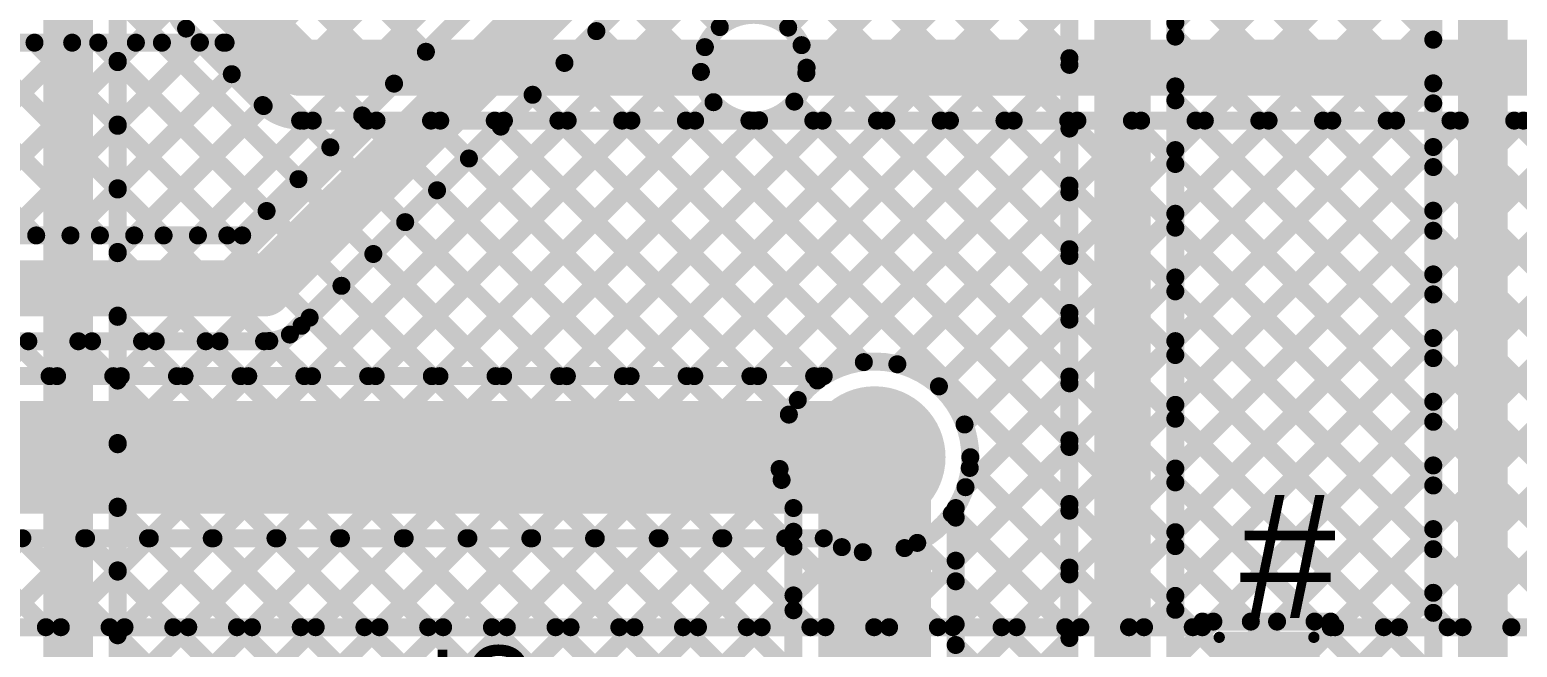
# Model space of a CAD drawing. Header units: millimetres. Extents: x 0 to 214, y 0 to 214.
# Drawn here: x 4.93 to 5.59, y 1.524 to 1.798 of the extents above; entities that cross this region are included whole.
import ezdxf

# ---------------------------------------------------------------- set-up
doc = ezdxf.new("R2010")
doc.units = ezdxf.units.MM
doc.header["$MEASUREMENT"] = 0
for name, color, linetype in [('BottomLayer', 5, 'Continuous'), ('BottomSolder', 6, 'Continuous'), ('TopLayer', 1, 'Continuous'), ('TopOverlay', 2, 'Continuous'), ('TopPaste', 8, 'Continuous'), ('TopSolder', 216, 'Continuous'), ('ViaHoleLayer', 16, 'Continuous')]:
    doc.layers.add(name, color=color, linetype=linetype)
doc.styles.add('Arial', font='', dxfattribs={"height": 0.2})
doc.styles.get('Arial').set_extended_font_data('Arial')

# ---------------------------------------------------------------- blocks, each defined once
blk = doc.blocks.new('RES_0603_207')
at = {"layer": 'TopLayer'}
for points in [[(-0.015, 0.0175), (-0.015, -0.0175), (-0.045, -0.0175), (-0.045, 0.0175)], [(0.045, 0.0175), (0.045, -0.0175), (0.015, -0.0175), (0.015, 0.0175)]]:
    blk.add_hatch(color=1, dxfattribs=at).paths.add_polyline_path(points)
at = {"layer": 'TopPaste'}
for points in [[(-0.015, 0.0175), (-0.015, -0.0175), (-0.045, -0.0175), (-0.045, 0.0175)], [(0.045, 0.0175), (0.045, -0.0175), (0.015, -0.0175), (0.015, 0.0175)]]:
    blk.add_hatch(color=8, dxfattribs=at).paths.add_polyline_path(points)
at = {"layer": 'TopSolder'}
for points in [[(-0.011, 0.0215), (-0.011, -0.0215), (-0.049, -0.0215), (-0.049, 0.0215)], [(0.049, 0.0215), (0.049, -0.0215), (0.011, -0.0215), (0.011, 0.0215)]]:
    blk.add_hatch(color=216, dxfattribs=at).paths.add_polyline_path(points)
at = {"layer": 'TopOverlay', "const_width": 0.005}
for points in [[(-0.049, 0.021), (-0.049, -0.021)], [(-0.049, 0.021), (0.049, 0.021)], [(0.049, 0.021), (0.049, -0.021)], [(-0.049, -0.021), (0.049, -0.021)]]:
    blk.add_lwpolyline(points, dxfattribs=at)
at = {"layer": 'TopOverlay', "const_width": 0.0025}
for points in [[(-0.05025, 0.021, 1), (-0.04775, 0.021, 1)], [(-0.05025, 0.021, 1), (-0.04775, 0.021, 1)], [(0.04775, 0.021, 1), (0.05025, 0.021, 1)], [(0.04775, 0.021, 1), (0.05025, 0.021, 1)], [(-0.05025, -0.021, 1), (-0.04775, -0.021, 1)], [(-0.05025, -0.021, 1), (-0.04775, -0.021, 1)], [(0.04775, -0.021, 1), (0.05025, -0.021, 1)], [(0.04775, -0.021, 1), (0.05025, -0.021, 1)]]:
    blk.add_lwpolyline(points, format="xyb", close=True, dxfattribs=at)

msp = doc.modelspace()

# ---------------------------------------------------------------- hatches: boundary and pattern name
at = {"layer": 'BottomLayer'}
h = msp.add_hatch(color=5, dxfattribs=at)
edge = h.paths.add_edge_path()
edge.add_arc((5.25132, 1.781), 0.01181, 0, 360)
h = msp.add_hatch(color=5, dxfattribs=at)
edge = h.paths.add_edge_path()
edge.add_arc((5.305, 1.608), 0.0315, 0, 360)
at = {"layer": 'BottomSolder'}
h = msp.add_hatch(color=6, dxfattribs=at)
edge = h.paths.add_edge_path()
edge.add_arc((5.25132, 1.781), 0.00991, 0, 360)
at = {"layer": 'TopLayer'}
h = msp.add_hatch(color=1, dxfattribs=at)
edge = h.paths.add_edge_path()
edge.add_arc((5.25132, 1.781), 0.01181, 0, 360)
h = msp.add_hatch(color=1, dxfattribs=at)
edge = h.paths.add_edge_path()
edge.add_arc((5.305, 1.608), 0.0315, 0, 360)
at = {"layer": 'TopSolder'}
h = msp.add_hatch(color=216, dxfattribs=at)
edge = h.paths.add_edge_path()
edge.add_arc((5.25132, 1.781), 0.00991, 0, 360)
at = {"layer": 'ViaHoleLayer'}
h = msp.add_hatch(color=16, dxfattribs=at)
edge = h.paths.add_edge_path()
edge.add_arc((5.25132, 1.781), 0.00591, 0, 360)
h = msp.add_hatch(color=16, dxfattribs=at)
edge = h.paths.add_edge_path()
edge.add_arc((5.305, 1.608), 0.01575, 0, 360)

# ---------------------------------------------------------------- linework, layer by layer
at = {"layer": 'BottomLayer'}
for points, const_width in [([(5.575, 0.817), (5.575, 2.576)], 0.022), ([(5.415, 1.212), (5.415, 2.569)], 0.025), ([(5.4385, 1.22173), (5.4385, 2.569)], 0.008), ([(5.553, 0.82303), (5.553, 2.56689)], 0.008), ([(5.3915, 1.44073), (5.3915, 2.55927)], 0.008), ([(4.947, 2.451), (4.947, 0.878)], 0.022), ([(4.969, 2.44497), (4.969, 0.878)], 0.008), ([(4.969, 2.20773), (5.3915, 1.78523)], 0.008), ([(4.969, 2.17945), (5.3915, 1.75695)], 0.008), ([(4.969, 2.15116), (5.3915, 1.72866)], 0.008), ([(4.969, 2.12288), (5.3915, 1.70038)], 0.008), ([(5.26664, 1.79882), (5.3915, 1.92367)], 0.008), ([(5.4385, 1.80097), (5.553, 1.91547)], 0.008), ([(5.4385, 1.90794), (5.553, 1.79344)], 0.008), ([(5.2747, 1.77859), (5.3915, 1.89539)], 0.008), ([(5.4385, 1.77268), (5.553, 1.88718)], 0.008), ([(5.4385, 1.87965), (5.553, 1.76515)], 0.008), ([(4.969, 1.4446), (5.3915, 1.86711)], 0.008), ([(5.4385, 1.7444), (5.553, 1.8589)], 0.008), ([(5.4385, 1.85137), (5.553, 1.73687)], 0.008), ([(4.969, 1.41632), (5.3915, 1.83882)], 0.008), ([(5.4385, 1.71611), (5.553, 1.83061)], 0.008), ([(5.016, 1.815), (5.05, 1.781)], 0.025), ([(5.4385, 1.82308), (5.553, 1.70858)], 0.008), ([(4.969, 1.81175), (5.269, 1.51175)], 0.008), ([(4.969, 1.38804), (5.3915, 1.81054)], 0.008), ([(4.969, 1.78402), (4.99343, 1.80845)], 0.008), ([(5.4385, 1.68783), (5.553, 1.80233)], 0.008), ([(4.969, 1.75573), (5.00552, 1.79225)], 0.008), ([(4.99938, 1.79838), (5.03337, 1.7644)], 0.008), ([(5.4385, 1.7948), (5.553, 1.6803)], 0.008), ([(5.05, 1.781), (5.25132, 1.781)], 0.025), ([(5.27259, 1.79101), (5.3915, 1.67209)], 0.008), ([(4.969, 1.78347), (5.269, 1.48347)], 0.008), ([(4.969, 1.35975), (5.3915, 1.78225)], 0.008), ([(4.969, 1.72745), (5.01966, 1.77811)], 0.008), ([(5.4385, 1.65955), (5.553, 1.77405)], 0.008), ([(5.26937, 1.76594), (5.3915, 1.64381)], 0.008), ([(5.4385, 1.76651), (5.553, 1.65201)], 0.008), ([(4.969, 1.69916), (5.03381, 1.76397)], 0.008), ([(4.969, 1.47289), (5.25373, 1.75762)], 0.008), ([(4.969, 1.61431), (5.11219, 1.7575)], 0.008), ([(4.969, 1.58603), (5.14047, 1.7575)], 0.008), ([(4.969, 1.6426), (5.0839, 1.7575)], 0.008), ([(4.969, 1.67088), (5.05562, 1.7575)], 0.008), ([(4.969, 1.55774), (5.16876, 1.7575)], 0.008), ([(4.969, 1.52946), (5.19704, 1.7575)], 0.008), ([(4.969, 1.50117), (5.22533, 1.7575)], 0.008), ([(4.969, 1.75519), (5.269, 1.45519)], 0.008), ([(5.05, 1.7575), (5.25132, 1.7575)], 0.008), ([(5.05153, 1.7575), (5.269, 1.54003)], 0.008), ([(5.07982, 1.7575), (5.269, 1.56832)], 0.008), ([(5.1081, 1.7575), (5.26283, 1.60278)], 0.008), ([(5.13639, 1.7575), (5.26695, 1.62693)], 0.008), ([(5.16467, 1.7575), (5.27989, 1.64228)], 0.008), ([(5.19296, 1.7575), (5.30023, 1.65023)], 0.008), ([(5.22124, 1.7575), (5.3915, 1.58724)], 0.008), ([(5.24952, 1.7575), (5.3915, 1.61552)], 0.008), ([(5.27961, 1.64208), (5.3915, 1.75397)], 0.008), ([(5.4385, 1.63126), (5.553, 1.74576)], 0.008), ([(5.4385, 1.73823), (5.553, 1.62373)], 0.008), ([(4.969, 1.7269), (5.269, 1.4269)], 0.008), ([(5.3151, 1.64928), (5.3915, 1.72568)], 0.008), ([(5.4385, 1.60298), (5.553, 1.71748)], 0.008), ([(5.4385, 1.70995), (5.553, 1.59545)], 0.008), ([(4.969, 1.69862), (5.269, 1.39862)], 0.008), ([(5.33356, 1.63946), (5.3915, 1.6974)], 0.008), ([(5.4385, 1.57469), (5.553, 1.68919)], 0.008), ([(5.4385, 1.68166), (5.553, 1.56716)], 0.008), ([(4.969, 1.67034), (5.269, 1.37034)], 0.008), ([(5.34493, 1.62254), (5.3915, 1.66911)], 0.008), ([(5.4385, 1.54641), (5.553, 1.66091)], 0.008), ([(5.4385, 1.65338), (5.553, 1.53888)], 0.008), ([(4.969, 1.64205), (5.269, 1.34205)], 0.008), ([(5.34536, 1.59469), (5.3915, 1.64083)], 0.008), ([(4.969, 1.33147), (5.27092, 1.63339)], 0.008), ([(5.305, 1.206), (5.305, 1.608)], 0.05), ([(5.4385, 1.51812), (5.553, 1.63262)], 0.008), ([(5.4385, 1.62509), (5.553, 1.51059)], 0.008), ([(4.969, 1.61377), (5.269, 1.31377)], 0.008), ([(5.341, 1.56205), (5.3915, 1.61255)], 0.008), ([(5.34723, 1.60323), (5.3915, 1.55896)], 0.008), ([(5.4385, 1.48984), (5.553, 1.60434)], 0.008), ([(4.969, 1.30318), (5.26372, 1.5979)], 0.008), ([(5.4385, 1.59681), (5.553, 1.48231)], 0.008), ([(4.969, 1.58548), (5.269, 1.28548)], 0.008), ([(5.269, 1.22858), (5.269, 1.58542)], 0.008), ([(5.341, 1.22858), (5.341, 1.58542)], 0.008), ([(5.341, 1.53376), (5.3915, 1.58426)], 0.008), ([(5.341, 1.58117), (5.3915, 1.53067)], 0.008), ([(4.969, 1.2749), (5.269, 1.5749)], 0.008), ([(5.4385, 1.46156), (5.553, 1.57606)], 0.008), ([(5.4385, 1.56852), (5.553, 1.45402)], 0.008), ([(4.969, 1.5572), (5.269, 1.2572)], 0.008), ([(5.341, 1.50548), (5.3915, 1.55598)], 0.008), ([(5.341, 1.55289), (5.3915, 1.50239)], 0.008), ([(5.4385, 1.43327), (5.553, 1.54777)], 0.008), ([(4.969, 1.24661), (5.269, 1.54661)], 0.008), ([(5.4385, 1.54024), (5.553, 1.42574)], 0.008), ([(4.969, 1.52891), (5.269, 1.22891)], 0.008), ([(5.341, 1.47719), (5.3915, 1.52769)], 0.008), ([(5.341, 1.5246), (5.3915, 1.4741)], 0.008)]:
    msp.add_lwpolyline(points, dxfattribs=dict(at, const_width=const_width))
at = {"layer": 'BottomLayer', "const_width": 0.008}
for points in [[(4.99938, 1.79838, -1), (5.03262, 1.83162)], [(5.25132, 1.8045, -0.414214), (5.27482, 1.781)], [(5.27482, 1.781, -0.414214), (5.25132, 1.7575)], [(5.05, 1.7575, -0.199188), (5.03337, 1.7644)], [(5.05, 1.7575, -0.198912), (5.03338, 1.76438)], [(5.269, 1.58542, -1.328231), (5.3475, 1.608)], [(5.3475, 1.608, -0.140979), (5.341, 1.58542)]]:
    msp.add_lwpolyline(points, format="xyb", dxfattribs=at)
at = {"layer": 'BottomLayer'}
for points, const_width in [([(5.26464, 1.79882, 1), (5.26864, 1.79882, 1)], 0.004), ([(5.4365, 1.80097, 1), (5.4405, 1.80097, 1)], 0.004), ([(4.99738, 1.79838, 1), (5.00138, 1.79838, 1)], 0.004), ([(4.99738, 1.79838, 1), (5.00138, 1.79838, 1)], 0.004), ([(5.00352, 1.79225, 1), (5.00752, 1.79225, 1)], 0.004), ([(5.4365, 1.7948, 1), (5.4405, 1.7948, 1)], 0.004), ([(5.551, 1.79344, 1), (5.555, 1.79344, 1)], 0.004), ([(5.04375, 1.781, 1), (5.05625, 1.781, 1)], 0.0125), ([(5.04375, 1.781, 1), (5.05625, 1.781, 1)], 0.0125), ([(5.24507, 1.781, 1), (5.25757, 1.781, 1)], 0.0125), ([(5.27059, 1.79101, 1), (5.27459, 1.79101, 1)], 0.004), ([(4.967, 1.78402, 1), (4.971, 1.78402, 1)], 0.004), ([(4.967, 1.78347, 1), (4.971, 1.78347, 1)], 0.004), ([(5.27282, 1.781, 1), (5.27682, 1.781, 1)], 0.004), ([(5.27282, 1.781, 1), (5.27682, 1.781, 1)], 0.004), ([(5.3895, 1.78523, 1), (5.3935, 1.78523, 1)], 0.004), ([(5.3895, 1.78225, 1), (5.3935, 1.78225, 1)], 0.004), ([(5.01766, 1.77811, 1), (5.02166, 1.77811, 1)], 0.004), ([(5.2727, 1.77859, 1), (5.2767, 1.77859, 1)], 0.004), ([(5.4365, 1.77268, 1), (5.4405, 1.77268, 1)], 0.004), ([(5.551, 1.77405, 1), (5.555, 1.77405, 1)], 0.004), ([(5.26737, 1.76594, 1), (5.27137, 1.76594, 1)], 0.004), ([(5.4365, 1.76651, 1), (5.4405, 1.76651, 1)], 0.004), ([(5.03137, 1.7644, 1), (5.03537, 1.7644, 1)], 0.004), ([(5.03137, 1.7644, 1), (5.03537, 1.7644, 1)], 0.004), ([(5.03138, 1.76438, 1), (5.03538, 1.76438, 1)], 0.004), ([(5.03181, 1.76397, 1), (5.03581, 1.76397, 1)], 0.004), ([(5.551, 1.76515, 1), (5.555, 1.76515, 1)], 0.004), ([(4.967, 1.75573, 1), (4.971, 1.75573, 1)], 0.004), ([(4.967, 1.75519, 1), (4.971, 1.75519, 1)], 0.004), ([(5.048, 1.7575, 1), (5.052, 1.7575, 1)], 0.004), ([(5.048, 1.7575, 1), (5.052, 1.7575, 1)], 0.004), ([(5.048, 1.7575, 1), (5.052, 1.7575, 1)], 0.004), ([(5.04953, 1.7575, 1), (5.05353, 1.7575, 1)], 0.004), ([(5.05362, 1.7575, 1), (5.05762, 1.7575, 1)], 0.004), ([(5.07782, 1.7575, 1), (5.08182, 1.7575, 1)], 0.004), ([(5.0819, 1.7575, 1), (5.0859, 1.7575, 1)], 0.004), ([(5.1061, 1.7575, 1), (5.1101, 1.7575, 1)], 0.004), ([(5.11019, 1.7575, 1), (5.11419, 1.7575, 1)], 0.004), ([(5.13439, 1.7575, 1), (5.13839, 1.7575, 1)], 0.004), ([(5.13847, 1.7575, 1), (5.14247, 1.7575, 1)], 0.004), ([(5.16267, 1.7575, 1), (5.16667, 1.7575, 1)], 0.004), ([(5.16676, 1.7575, 1), (5.17076, 1.7575, 1)], 0.004), ([(5.19096, 1.7575, 1), (5.19496, 1.7575, 1)], 0.004), ([(5.19504, 1.7575, 1), (5.19904, 1.7575, 1)], 0.004), ([(5.21924, 1.7575, 1), (5.22324, 1.7575, 1)], 0.004), ([(5.22333, 1.7575, 1), (5.22733, 1.7575, 1)], 0.004), ([(5.24752, 1.7575, 1), (5.25152, 1.7575, 1)], 0.004), ([(5.24932, 1.7575, 1), (5.25332, 1.7575, 1)], 0.004), ([(5.24932, 1.7575, 1), (5.25332, 1.7575, 1)], 0.004), ([(5.25173, 1.75762, 1), (5.25573, 1.75762, 1)], 0.004), ([(5.3895, 1.75695, 1), (5.3935, 1.75695, 1)], 0.004), ([(5.3895, 1.75397, 1), (5.3935, 1.75397, 1)], 0.004), ([(5.4365, 1.7444, 1), (5.4405, 1.7444, 1)], 0.004), ([(5.551, 1.74576, 1), (5.555, 1.74576, 1)], 0.004), ([(5.4365, 1.73823, 1), (5.4405, 1.73823, 1)], 0.004), ([(5.551, 1.73687, 1), (5.555, 1.73687, 1)], 0.004), ([(4.967, 1.72745, 1), (4.971, 1.72745, 1)], 0.004), ([(4.967, 1.7269, 1), (4.971, 1.7269, 1)], 0.004), ([(5.3895, 1.72866, 1), (5.3935, 1.72866, 1)], 0.004), ([(5.3895, 1.72568, 1), (5.3935, 1.72568, 1)], 0.004), ([(5.4365, 1.71611, 1), (5.4405, 1.71611, 1)], 0.004), ([(5.551, 1.71748, 1), (5.555, 1.71748, 1)], 0.004), ([(5.4365, 1.70995, 1), (5.4405, 1.70995, 1)], 0.004), ([(5.551, 1.70858, 1), (5.555, 1.70858, 1)], 0.004), ([(5.3895, 1.70038, 1), (5.3935, 1.70038, 1)], 0.004), ([(4.967, 1.69916, 1), (4.971, 1.69916, 1)], 0.004), ([(4.967, 1.69862, 1), (4.971, 1.69862, 1)], 0.004), ([(5.3895, 1.6974, 1), (5.3935, 1.6974, 1)], 0.004), ([(5.4365, 1.68783, 1), (5.4405, 1.68783, 1)], 0.004), ([(5.551, 1.68919, 1), (5.555, 1.68919, 1)], 0.004), ([(5.4365, 1.68166, 1), (5.4405, 1.68166, 1)], 0.004), ([(5.551, 1.6803, 1), (5.555, 1.6803, 1)], 0.004), ([(4.967, 1.67088, 1), (4.971, 1.67088, 1)], 0.004), ([(4.967, 1.67034, 1), (4.971, 1.67034, 1)], 0.004), ([(5.3895, 1.67209, 1), (5.3935, 1.67209, 1)], 0.004), ([(5.3895, 1.66911, 1), (5.3935, 1.66911, 1)], 0.004), ([(5.551, 1.66091, 1), (5.555, 1.66091, 1)], 0.004), ([(5.4365, 1.65955, 1), (5.4405, 1.65955, 1)], 0.004), ([(5.4365, 1.65338, 1), (5.4405, 1.65338, 1)], 0.004), ([(5.29823, 1.65023, 1), (5.30223, 1.65023, 1)], 0.004), ([(5.3131, 1.64928, 1), (5.3171, 1.64928, 1)], 0.004), ([(5.551, 1.65201, 1), (5.555, 1.65201, 1)], 0.004), ([(4.967, 1.6426, 1), (4.971, 1.6426, 1)], 0.004), ([(4.967, 1.64205, 1), (4.971, 1.64205, 1)], 0.004), ([(5.27761, 1.64208, 1), (5.28161, 1.64208, 1)], 0.004), ([(5.27789, 1.64228, 1), (5.28189, 1.64228, 1)], 0.004), ([(5.3895, 1.64381, 1), (5.3935, 1.64381, 1)], 0.004), ([(5.3895, 1.64083, 1), (5.3935, 1.64083, 1)], 0.004), ([(5.33156, 1.63946, 1), (5.33556, 1.63946, 1)], 0.004), ([(5.26892, 1.63339, 1), (5.27292, 1.63339, 1)], 0.004), ([(5.2925, 1.608, 1), (5.3175, 1.608, 1)], 0.025), ([(5.4365, 1.63126, 1), (5.4405, 1.63126, 1)], 0.004), ([(5.551, 1.63262, 1), (5.555, 1.63262, 1)], 0.004), ([(5.26495, 1.62693, 1), (5.26895, 1.62693, 1)], 0.004), ([(5.34293, 1.62254, 1), (5.34693, 1.62254, 1)], 0.004), ([(5.4365, 1.62509, 1), (5.4405, 1.62509, 1)], 0.004), ([(5.551, 1.62373, 1), (5.555, 1.62373, 1)], 0.004), ([(4.967, 1.61431, 1), (4.971, 1.61431, 1)], 0.004), ([(4.967, 1.61377, 1), (4.971, 1.61377, 1)], 0.004), ([(5.3895, 1.61552, 1), (5.3935, 1.61552, 1)], 0.004), ([(5.3455, 1.608, 1), (5.3495, 1.608, 1)], 0.004), ([(5.3455, 1.608, 1), (5.3495, 1.608, 1)], 0.004), ([(5.3895, 1.61255, 1), (5.3935, 1.61255, 1)], 0.004), ([(5.26083, 1.60278, 1), (5.26483, 1.60278, 1)], 0.004), ([(5.34523, 1.60323, 1), (5.34923, 1.60323, 1)], 0.004), ([(5.4365, 1.60298, 1), (5.4405, 1.60298, 1)], 0.004), ([(5.551, 1.60434, 1), (5.555, 1.60434, 1)], 0.004), ([(5.26172, 1.5979, 1), (5.26572, 1.5979, 1)], 0.004), ([(5.34336, 1.59469, 1), (5.34736, 1.59469, 1)], 0.004), ([(5.4365, 1.59681, 1), (5.4405, 1.59681, 1)], 0.004), ([(5.551, 1.59545, 1), (5.555, 1.59545, 1)], 0.004), ([(4.967, 1.58603, 1), (4.971, 1.58603, 1)], 0.004), ([(4.967, 1.58548, 1), (4.971, 1.58548, 1)], 0.004), ([(5.267, 1.58542, 1), (5.271, 1.58542, 1)], 0.004), ([(5.267, 1.58542, 1), (5.271, 1.58542, 1)], 0.004), ([(5.339, 1.58542, 1), (5.343, 1.58542, 1)], 0.004), ([(5.339, 1.58542, 1), (5.343, 1.58542, 1)], 0.004), ([(5.339, 1.58117, 1), (5.343, 1.58117, 1)], 0.004), ([(5.3895, 1.58724, 1), (5.3935, 1.58724, 1)], 0.004), ([(5.3895, 1.58426, 1), (5.3935, 1.58426, 1)], 0.004), ([(5.267, 1.5749, 1), (5.271, 1.5749, 1)], 0.004), ([(5.4365, 1.57469, 1), (5.4405, 1.57469, 1)], 0.004), ([(5.551, 1.57606, 1), (5.555, 1.57606, 1)], 0.004), ([(5.267, 1.56832, 1), (5.271, 1.56832, 1)], 0.004), ([(5.4365, 1.56852, 1), (5.4405, 1.56852, 1)], 0.004), ([(5.339, 1.56205, 1), (5.343, 1.56205, 1)], 0.004), ([(5.551, 1.56716, 1), (5.555, 1.56716, 1)], 0.004), ([(4.967, 1.55774, 1), (4.971, 1.55774, 1)], 0.004), ([(4.967, 1.5572, 1), (4.971, 1.5572, 1)], 0.004), ([(5.3895, 1.55896, 1), (5.3935, 1.55896, 1)], 0.004), ([(5.3895, 1.55598, 1), (5.3935, 1.55598, 1)], 0.004), ([(5.339, 1.55289, 1), (5.343, 1.55289, 1)], 0.004), ([(5.551, 1.54777, 1), (5.555, 1.54777, 1)], 0.004), ([(5.267, 1.54661, 1), (5.271, 1.54661, 1)], 0.004), ([(5.4365, 1.54641, 1), (5.4405, 1.54641, 1)], 0.004), ([(5.267, 1.54003, 1), (5.271, 1.54003, 1)], 0.004), ([(5.4365, 1.54024, 1), (5.4405, 1.54024, 1)], 0.004), ([(5.551, 1.53888, 1), (5.555, 1.53888, 1)], 0.004), ([(4.967, 1.52946, 1), (4.971, 1.52946, 1)], 0.004), ([(4.967, 1.52891, 1), (4.971, 1.52891, 1)], 0.004), ([(5.339, 1.53376, 1), (5.343, 1.53376, 1)], 0.004), ([(5.3895, 1.53067, 1), (5.3935, 1.53067, 1)], 0.004), ([(5.339, 1.5246, 1), (5.343, 1.5246, 1)], 0.004), ([(5.3895, 1.52769, 1), (5.3935, 1.52769, 1)], 0.004)]:
    msp.add_lwpolyline(points, format="xyb", close=True, dxfattribs=dict(at, const_width=const_width))
at = {"layer": 'TopLayer'}
for points, const_width in [([(5.05526, 1.644), (5.9285, 2.51724)], 0.008), ([(4.43646, 2.45742), (5.10583, 1.78806)], 0.008), ([(4.42232, 2.44328), (5.09168, 1.77392)], 0.008), ([(4.94805, 1.7065), (5.25463, 2.01308)], 0.008), ([(4.97634, 1.7065), (5.25463, 1.98479)], 0.008), ([(5.00462, 1.7065), (5.25463, 1.95651)], 0.008), ([(5.02427, 1.7065), (5.25463, 1.93686)], 0.008), ([(5.034, 1.683), (5.27813, 1.92713)], 0.025), ([(5.05063, 1.6664), (5.29473, 1.9105)], 0.008), ([(5.20977, 1.82554), (5.23627, 1.79904)], 0.008), ([(5.19563, 1.8114), (5.2279, 1.77913)], 0.008), ([(5.03523, 1.80209), (5.07754, 1.75978)], 0.008), ([(3.7424, 1.7921), (5.016, 1.79211)], 0.008), ([(4.84723, 1.79211), (4.93283, 1.7065)], 0.008), ([(4.8632, 1.7065), (4.9488, 1.79211)], 0.008), ([(4.87551, 1.79211), (4.96112, 1.7065)], 0.008), ([(4.89148, 1.7065), (4.97709, 1.79211)], 0.008), ([(4.9038, 1.79211), (4.9894, 1.7065)], 0.008), ([(4.91977, 1.7065), (5.00537, 1.79211)], 0.008), ([(4.93208, 1.79211), (5.01769, 1.7065)], 0.008), ([(4.96036, 1.79211), (5.03512, 1.71735)], 0.008), ([(4.98864, 1.79211), (5.04926, 1.73149)], 0.008), ([(5.01691, 1.79212), (5.0634, 1.74563)], 0.008), ([(5.18149, 1.79725), (5.44624, 1.5325)], 0.008), ([(5.08354, 1.644), (5.22967, 1.79012)], 0.008), ([(5.25132, 1.781), (6.003, 1.781)], 0.025), ([(5.16734, 1.78311), (5.30023, 1.65023)], 0.008), ([(5.11183, 1.644), (5.2335, 1.76568)], 0.008), ([(5.1532, 1.76897), (5.27817, 1.644)], 0.008), ([(5.13906, 1.75483), (5.24989, 1.644)], 0.008), ([(5.14011, 1.644), (5.25361, 1.7575)], 0.008), ([(5.1684, 1.644), (5.28189, 1.7575)], 0.008), ([(5.19668, 1.644), (5.31018, 1.7575)], 0.008), ([(5.22496, 1.644), (5.33846, 1.7575)], 0.008), ([(5.24945, 1.75757), (5.47202, 1.535)], 0.008), ([(5.25132, 1.7575), (6.003, 1.7575)], 0.008), ([(5.25325, 1.644), (5.36675, 1.7575)], 0.008), ([(5.27781, 1.7575), (5.50031, 1.535)], 0.008), ([(5.28153, 1.644), (5.39503, 1.7575)], 0.008), ([(5.30609, 1.7575), (5.53109, 1.5325)], 0.008), ([(5.31145, 1.5325), (5.53645, 1.7575)], 0.008), ([(5.3151, 1.64928), (5.42332, 1.7575)], 0.008), ([(5.33356, 1.63946), (5.4516, 1.7575)], 0.008), ([(5.33438, 1.7575), (5.55938, 1.5325)], 0.008), ([(5.33974, 1.5325), (5.56474, 1.7575)], 0.008), ([(5.34493, 1.62254), (5.47989, 1.7575)], 0.008), ([(5.34536, 1.59469), (5.50817, 1.7575)], 0.008), ([(5.36266, 1.7575), (5.58766, 1.5325)], 0.008), ([(5.36802, 1.5325), (5.59302, 1.7575)], 0.008), ([(5.39095, 1.7575), (5.65879, 1.48966)], 0.008), ([(5.39631, 1.5325), (5.62131, 1.7575)], 0.008), ([(5.41923, 1.7575), (5.9285, 1.24823)], 0.008), ([(5.42459, 1.5325), (5.64959, 1.7575)], 0.008), ([(5.44751, 1.7575), (5.92328, 1.28173)], 0.008), ([(5.45538, 1.535), (5.67788, 1.7575)], 0.008), ([(5.4758, 1.7575), (5.92328, 1.31002)], 0.008), ([(5.48366, 1.535), (5.70616, 1.7575)], 0.008), ([(5.50408, 1.7575), (5.92328, 1.3383)], 0.008), ([(5.50944, 1.5325), (5.73444, 1.7575)], 0.008), ([(5.53237, 1.7575), (5.9285, 1.36137)], 0.008), ([(5.53773, 1.5325), (5.76273, 1.7575)], 0.008), ([(5.56065, 1.7575), (5.8585, 1.45965)], 0.008), ([(5.56601, 1.5325), (5.79101, 1.7575)], 0.008), ([(5.58894, 1.7575), (5.8585, 1.48794)], 0.008), ([(5.12492, 1.74068), (5.2216, 1.644)], 0.008), ([(5.11078, 1.72654), (5.19332, 1.644)], 0.008), ([(4.72995, 1.7065), (5.02427, 1.7065)], 0.008), ([(5.09663, 1.7124), (5.16503, 1.644)], 0.008), ([(5.08249, 1.69826), (5.13675, 1.644)], 0.008), ([(4.72995, 1.683), (5.034, 1.683)], 0.025), ([(5.06835, 1.68412), (5.10847, 1.644)], 0.008), ([(5.05421, 1.66998), (5.08019, 1.644)], 0.008), ([(5.02697, 1.644), (5.04545, 1.66248)], 0.008), ([(4.72995, 1.6595), (5.034, 1.6595)], 0.008), ([(4.91384, 1.644), (4.92934, 1.6595)], 0.008), ([(4.92327, 1.6595), (4.93877, 1.644)], 0.008), ([(4.94212, 1.644), (4.95762, 1.6595)], 0.008), ([(4.95155, 1.6595), (4.96705, 1.644)], 0.008), ([(4.9704, 1.644), (4.9859, 1.6595)], 0.008), ([(4.97983, 1.6595), (4.99533, 1.644)], 0.008), ([(4.99869, 1.644), (5.01419, 1.6595)], 0.008), ([(5.00812, 1.6595), (5.02362, 1.644)], 0.008), ([(5.03629, 1.65961), (5.0519, 1.644)], 0.008), ([(4.64158, 1.644), (5.28242, 1.644)], 0.008), ([(4.619, 1.608), (5.305, 1.608)], 0.05), ([(5.34723, 1.60323), (5.41796, 1.5325)], 0.008), ([(5.33928, 1.58289), (5.38967, 1.5325)], 0.008), ([(4.64158, 1.572), (5.28242, 1.572)], 0.008), ([(4.88719, 1.5325), (4.92669, 1.572)], 0.008), ([(4.89763, 1.572), (4.93713, 1.5325)], 0.008), ([(4.91547, 1.5325), (4.95497, 1.572)], 0.008), ([(4.92591, 1.572), (4.96541, 1.5325)], 0.008), ([(4.94376, 1.5325), (4.98326, 1.572)], 0.008), ([(4.9542, 1.572), (4.9937, 1.5325)], 0.008), ([(4.97204, 1.5325), (5.01154, 1.572)], 0.008), ([(4.98248, 1.572), (5.02198, 1.5325)], 0.008), ([(5.00033, 1.5325), (5.03983, 1.572)], 0.008), ([(5.01077, 1.572), (5.05027, 1.5325)], 0.008), ([(5.02861, 1.5325), (5.06811, 1.572)], 0.008), ([(5.03905, 1.572), (5.07855, 1.5325)], 0.008), ([(5.05689, 1.5325), (5.0964, 1.572)], 0.008), ([(5.06733, 1.572), (5.10684, 1.5325)], 0.008), ([(5.08518, 1.5325), (5.12468, 1.572)], 0.008), ([(5.09562, 1.572), (5.13512, 1.5325)], 0.008), ([(5.11346, 1.5325), (5.15296, 1.572)], 0.008), ([(5.1239, 1.572), (5.1634, 1.5325)], 0.008), ([(5.14175, 1.5325), (5.18125, 1.572)], 0.008), ([(5.15219, 1.572), (5.19169, 1.5325)], 0.008), ([(5.17003, 1.5325), (5.20953, 1.572)], 0.008), ([(5.18047, 1.572), (5.21997, 1.5325)], 0.008), ([(5.19832, 1.5325), (5.23782, 1.572)], 0.008), ([(5.20875, 1.572), (5.24825, 1.5325)], 0.008), ([(5.2266, 1.5325), (5.2661, 1.572)], 0.008), ([(5.23703, 1.572), (5.27653, 1.5325)], 0.008), ([(5.25489, 1.5325), (5.29046, 1.56807)], 0.008), ([(5.26532, 1.572), (5.30482, 1.5325)], 0.008), ([(5.28317, 1.5325), (5.31831, 1.56764)], 0.008), ([(5.32393, 1.56995), (5.36139, 1.5325)], 0.008), ([(5.29978, 1.56583), (5.3331, 1.5325)], 0.008), ([(5.4505, 1.535), (5.5075, 1.535)], 0.008), ([(4.8225, 1.5325), (5.4505, 1.5325)], 0.008), ([(5.5075, 1.5325), (5.596, 1.5325)], 0.008)]:
    msp.add_lwpolyline(points, dxfattribs=dict(at, const_width=const_width))
at = {"layer": 'TopLayer', "const_width": 0.008}
for points in [[(5.0395, 1.8156, -0.414214), (5.016, 1.79211)], [(5.25132, 1.7575, -1), (5.25132, 1.8045)], [(5.05063, 1.6664, -0.199188), (5.034, 1.6595)], [(5.05062, 1.66638, -0.198912), (5.034, 1.6595)], [(5.28242, 1.644, -0.589624), (5.3475, 1.608)], [(5.3475, 1.608, -0.589624), (5.28242, 1.572)]]:
    msp.add_lwpolyline(points, format="xyb", dxfattribs=at)
at = {"layer": 'TopLayer'}
for points, const_width in [([(5.23427, 1.79904, 1), (5.23827, 1.79904, 1)], 0.004), ([(4.93008, 1.79211, 1), (4.93408, 1.79211, 1)], 0.004), ([(4.9468, 1.79211, 1), (4.9508, 1.79211, 1)], 0.004), ([(4.95836, 1.79211, 1), (4.96236, 1.79211, 1)], 0.004), ([(4.97509, 1.79211, 1), (4.97909, 1.79211, 1)], 0.004), ([(4.98664, 1.79211, 1), (4.99064, 1.79211, 1)], 0.004), ([(5.00337, 1.79211, 1), (5.00737, 1.79211, 1)], 0.004), ([(5.014, 1.79211, 1), (5.018, 1.79211, 1)], 0.004), ([(5.014, 1.79211, 1), (5.018, 1.79211, 1)], 0.004), ([(5.01491, 1.79212, 1), (5.01891, 1.79212, 1)], 0.004), ([(5.17949, 1.79725, 1), (5.18349, 1.79725, 1)], 0.004), ([(5.10383, 1.78806, 1), (5.10783, 1.78806, 1)], 0.004), ([(5.22767, 1.79012, 1), (5.23167, 1.79012, 1)], 0.004), ([(5.24507, 1.781, 1), (5.25757, 1.781, 1)], 0.0125), ([(5.16534, 1.78311, 1), (5.16934, 1.78311, 1)], 0.004), ([(5.2259, 1.77913, 1), (5.2299, 1.77913, 1)], 0.004), ([(5.08968, 1.77392, 1), (5.09368, 1.77392, 1)], 0.004), ([(5.1512, 1.76897, 1), (5.1552, 1.76897, 1)], 0.004), ([(5.2315, 1.76568, 1), (5.2355, 1.76568, 1)], 0.004), ([(5.07554, 1.75978, 1), (5.07954, 1.75978, 1)], 0.004), ([(5.13706, 1.75483, 1), (5.14106, 1.75483, 1)], 0.004), ([(5.24745, 1.75757, 1), (5.25145, 1.75757, 1)], 0.004), ([(5.24932, 1.7575, 1), (5.25332, 1.7575, 1)], 0.004), ([(5.24932, 1.7575, 1), (5.25332, 1.7575, 1)], 0.004), ([(5.25161, 1.7575, 1), (5.25561, 1.7575, 1)], 0.004), ([(5.27581, 1.7575, 1), (5.27981, 1.7575, 1)], 0.004), ([(5.27989, 1.7575, 1), (5.2839, 1.7575, 1)], 0.004), ([(5.30409, 1.7575, 1), (5.30809, 1.7575, 1)], 0.004), ([(5.30818, 1.7575, 1), (5.31218, 1.7575, 1)], 0.004), ([(5.33238, 1.7575, 1), (5.33638, 1.7575, 1)], 0.004), ([(5.33646, 1.7575, 1), (5.34046, 1.7575, 1)], 0.004), ([(5.36066, 1.7575, 1), (5.36466, 1.7575, 1)], 0.004), ([(5.36475, 1.7575, 1), (5.36875, 1.7575, 1)], 0.004), ([(5.38895, 1.7575, 1), (5.39295, 1.7575, 1)], 0.004), ([(5.39303, 1.7575, 1), (5.39703, 1.7575, 1)], 0.004), ([(5.41723, 1.7575, 1), (5.42123, 1.7575, 1)], 0.004), ([(5.42132, 1.7575, 1), (5.42532, 1.7575, 1)], 0.004), ([(5.44551, 1.7575, 1), (5.44951, 1.7575, 1)], 0.004), ([(5.4496, 1.7575, 1), (5.4536, 1.7575, 1)], 0.004), ([(5.4738, 1.7575, 1), (5.4778, 1.7575, 1)], 0.004), ([(5.47789, 1.7575, 1), (5.48189, 1.7575, 1)], 0.004), ([(5.50208, 1.7575, 1), (5.50608, 1.7575, 1)], 0.004), ([(5.50617, 1.7575, 1), (5.51017, 1.7575, 1)], 0.004), ([(5.53037, 1.7575, 1), (5.53437, 1.7575, 1)], 0.004), ([(5.53445, 1.7575, 1), (5.53845, 1.7575, 1)], 0.004), ([(5.55865, 1.7575, 1), (5.56265, 1.7575, 1)], 0.004), ([(5.56274, 1.7575, 1), (5.56674, 1.7575, 1)], 0.004), ([(5.58694, 1.7575, 1), (5.59094, 1.7575, 1)], 0.004), ([(5.59102, 1.7575, 1), (5.59502, 1.7575, 1)], 0.004), ([(5.0614, 1.74563, 1), (5.0654, 1.74563, 1)], 0.004), ([(5.12292, 1.74068, 1), (5.12692, 1.74068, 1)], 0.004), ([(5.04726, 1.73149, 1), (5.05126, 1.73149, 1)], 0.004), ([(5.10878, 1.72654, 1), (5.11278, 1.72654, 1)], 0.004), ([(5.03312, 1.71735, 1), (5.03712, 1.71735, 1)], 0.004), ([(4.93084, 1.7065, 1), (4.93483, 1.7065, 1)], 0.004), ([(4.94605, 1.7065, 1), (4.95005, 1.7065, 1)], 0.004), ([(4.95912, 1.7065, 1), (4.96312, 1.7065, 1)], 0.004), ([(4.97434, 1.7065, 1), (4.97834, 1.7065, 1)], 0.004), ([(4.9874, 1.7065, 1), (4.9914, 1.7065, 1)], 0.004), ([(5.00262, 1.7065, 1), (5.00662, 1.7065, 1)], 0.004), ([(5.01569, 1.7065, 1), (5.01969, 1.7065, 1)], 0.004), ([(5.02227, 1.7065, 1), (5.02627, 1.7065, 1)], 0.004), ([(5.02227, 1.7065, 1), (5.02627, 1.7065, 1)], 0.004), ([(5.09463, 1.7124, 1), (5.09863, 1.7124, 1)], 0.004), ([(5.08049, 1.69826, 1), (5.08449, 1.69826, 1)], 0.004), ([(5.02775, 1.683, 1), (5.04025, 1.683, 1)], 0.0125), ([(5.02775, 1.683, 1), (5.04025, 1.683, 1)], 0.0125), ([(5.06635, 1.68412, 1), (5.07035, 1.68412, 1)], 0.004), ([(5.05221, 1.66998, 1), (5.05621, 1.66998, 1)], 0.004), ([(5.04345, 1.66248, 1), (5.04745, 1.66248, 1)], 0.004), ([(5.04862, 1.66638, 1), (5.05262, 1.66638, 1)], 0.004), ([(5.04863, 1.6664, 1), (5.05263, 1.6664, 1)], 0.004), ([(5.04863, 1.6664, 1), (5.05263, 1.6664, 1)], 0.004), ([(4.92734, 1.6595, 1), (4.93134, 1.6595, 1)], 0.004), ([(4.94955, 1.6595, 1), (4.95355, 1.6595, 1)], 0.004), ([(4.95562, 1.6595, 1), (4.95962, 1.6595, 1)], 0.004), ([(4.97783, 1.6595, 1), (4.98184, 1.6595, 1)], 0.004), ([(4.9839, 1.6595, 1), (4.9879, 1.6595, 1)], 0.004), ([(5.00612, 1.6595, 1), (5.01012, 1.6595, 1)], 0.004), ([(5.01219, 1.6595, 1), (5.01619, 1.6595, 1)], 0.004), ([(5.032, 1.6595, 1), (5.036, 1.6595, 1)], 0.004), ([(5.032, 1.6595, 1), (5.036, 1.6595, 1)], 0.004), ([(5.032, 1.6595, 1), (5.036, 1.6595, 1)], 0.004), ([(5.03429, 1.65961, 1), (5.03829, 1.65961, 1)], 0.004), ([(5.29823, 1.65023, 1), (5.30223, 1.65023, 1)], 0.004), ([(5.3131, 1.64928, 1), (5.3171, 1.64928, 1)], 0.004), ([(4.93677, 1.644, 1), (4.94077, 1.644, 1)], 0.004), ([(4.94012, 1.644, 1), (4.94412, 1.644, 1)], 0.004), ([(4.96505, 1.644, 1), (4.96905, 1.644, 1)], 0.004), ([(4.9684, 1.644, 1), (4.9724, 1.644, 1)], 0.004), ([(4.99334, 1.644, 1), (4.99733, 1.644, 1)], 0.004), ([(4.99669, 1.644, 1), (5.00069, 1.644, 1)], 0.004), ([(5.02162, 1.644, 1), (5.02562, 1.644, 1)], 0.004), ([(5.02497, 1.644, 1), (5.02897, 1.644, 1)], 0.004), ([(5.0499, 1.644, 1), (5.0539, 1.644, 1)], 0.004), ([(5.05326, 1.644, 1), (5.05726, 1.644, 1)], 0.004), ([(5.07819, 1.644, 1), (5.08219, 1.644, 1)], 0.004), ([(5.08154, 1.644, 1), (5.08554, 1.644, 1)], 0.004), ([(5.10647, 1.644, 1), (5.11047, 1.644, 1)], 0.004), ([(5.10983, 1.644, 1), (5.11383, 1.644, 1)], 0.004), ([(5.13475, 1.644, 1), (5.13875, 1.644, 1)], 0.004), ([(5.13811, 1.644, 1), (5.14211, 1.644, 1)], 0.004), ([(5.16303, 1.644, 1), (5.16703, 1.644, 1)], 0.004), ([(5.16639, 1.644, 1), (5.1704, 1.644, 1)], 0.004), ([(5.19132, 1.644, 1), (5.19532, 1.644, 1)], 0.004), ([(5.19468, 1.644, 1), (5.19868, 1.644, 1)], 0.004), ([(5.2196, 1.644, 1), (5.2236, 1.644, 1)], 0.004), ([(5.22296, 1.644, 1), (5.22696, 1.644, 1)], 0.004), ([(5.24789, 1.644, 1), (5.25189, 1.644, 1)], 0.004), ([(5.25125, 1.644, 1), (5.25525, 1.644, 1)], 0.004), ([(5.27617, 1.644, 1), (5.28017, 1.644, 1)], 0.004), ([(5.27953, 1.644, 1), (5.28353, 1.644, 1)], 0.004), ([(5.28042, 1.644, 1), (5.28442, 1.644, 1)], 0.004), ([(5.28042, 1.644, 1), (5.28442, 1.644, 1)], 0.004), ([(5.33156, 1.63946, 1), (5.33556, 1.63946, 1)], 0.004), ([(5.2925, 1.608, 1), (5.3175, 1.608, 1)], 0.025), ([(5.34293, 1.62254, 1), (5.34693, 1.62254, 1)], 0.004), ([(5.3455, 1.608, 1), (5.3495, 1.608, 1)], 0.004), ([(5.3455, 1.608, 1), (5.3495, 1.608, 1)], 0.004), ([(5.34523, 1.60323, 1), (5.34923, 1.60323, 1)], 0.004), ([(5.34336, 1.59469, 1), (5.34736, 1.59469, 1)], 0.004), ([(5.33728, 1.58289, 1), (5.34128, 1.58289, 1)], 0.004), ([(4.92469, 1.572, 1), (4.92869, 1.572, 1)], 0.004), ([(4.9522, 1.572, 1), (4.9562, 1.572, 1)], 0.004), ([(4.95297, 1.572, 1), (4.95697, 1.572, 1)], 0.004), ([(4.98048, 1.572, 1), (4.98448, 1.572, 1)], 0.004), ([(4.98126, 1.572, 1), (4.98526, 1.572, 1)], 0.004), ([(5.00877, 1.572, 1), (5.01277, 1.572, 1)], 0.004), ([(5.00954, 1.572, 1), (5.01354, 1.572, 1)], 0.004), ([(5.03705, 1.572, 1), (5.04105, 1.572, 1)], 0.004), ([(5.03783, 1.572, 1), (5.04183, 1.572, 1)], 0.004), ([(5.06534, 1.572, 1), (5.06933, 1.572, 1)], 0.004), ([(5.06611, 1.572, 1), (5.07011, 1.572, 1)], 0.004), ([(5.09362, 1.572, 1), (5.09762, 1.572, 1)], 0.004), ([(5.09439, 1.572, 1), (5.0984, 1.572, 1)], 0.004), ([(5.1219, 1.572, 1), (5.1259, 1.572, 1)], 0.004), ([(5.12268, 1.572, 1), (5.12668, 1.572, 1)], 0.004), ([(5.15019, 1.572, 1), (5.15419, 1.572, 1)], 0.004), ([(5.15096, 1.572, 1), (5.15496, 1.572, 1)], 0.004), ([(5.17847, 1.572, 1), (5.18247, 1.572, 1)], 0.004), ([(5.17925, 1.572, 1), (5.18325, 1.572, 1)], 0.004), ([(5.20675, 1.572, 1), (5.21075, 1.572, 1)], 0.004), ([(5.20753, 1.572, 1), (5.21153, 1.572, 1)], 0.004), ([(5.23503, 1.572, 1), (5.23903, 1.572, 1)], 0.004), ([(5.23582, 1.572, 1), (5.23982, 1.572, 1)], 0.004), ([(5.26332, 1.572, 1), (5.26732, 1.572, 1)], 0.004), ([(5.2641, 1.572, 1), (5.2681, 1.572, 1)], 0.004), ([(5.28042, 1.572, 1), (5.28442, 1.572, 1)], 0.004), ([(5.28042, 1.572, 1), (5.28442, 1.572, 1)], 0.004), ([(5.28846, 1.56807, 1), (5.29246, 1.56807, 1)], 0.004), ([(5.31631, 1.56764, 1), (5.32031, 1.56764, 1)], 0.004), ([(5.32193, 1.56995, 1), (5.32593, 1.56995, 1)], 0.004), ([(5.29778, 1.56583, 1), (5.30178, 1.56583, 1)], 0.004), ([(5.4485, 1.535, 1), (5.4525, 1.535, 1)], 0.004), ([(5.45338, 1.535, 1), (5.45738, 1.535, 1)], 0.004), ([(5.47002, 1.535, 1), (5.47402, 1.535, 1)], 0.004), ([(5.48166, 1.535, 1), (5.48566, 1.535, 1)], 0.004), ([(5.49831, 1.535, 1), (5.50231, 1.535, 1)], 0.004), ([(5.5055, 1.535, 1), (5.5095, 1.535, 1)], 0.004), ([(4.93513, 1.5325, 1), (4.93913, 1.5325, 1)], 0.004), ([(4.94176, 1.5325, 1), (4.94576, 1.5325, 1)], 0.004), ([(4.96341, 1.5325, 1), (4.96741, 1.5325, 1)], 0.004), ([(4.97004, 1.5325, 1), (4.97404, 1.5325, 1)], 0.004), ([(4.9917, 1.5325, 1), (4.9957, 1.5325, 1)], 0.004), ([(4.99833, 1.5325, 1), (5.00233, 1.5325, 1)], 0.004), ([(5.01998, 1.5325, 1), (5.02398, 1.5325, 1)], 0.004), ([(5.02661, 1.5325, 1), (5.03061, 1.5325, 1)], 0.004), ([(5.04827, 1.5325, 1), (5.05227, 1.5325, 1)], 0.004), ([(5.0549, 1.5325, 1), (5.05889, 1.5325, 1)], 0.004), ([(5.07655, 1.5325, 1), (5.08055, 1.5325, 1)], 0.004), ([(5.08318, 1.5325, 1), (5.08718, 1.5325, 1)], 0.004), ([(5.10483, 1.5325, 1), (5.10884, 1.5325, 1)], 0.004), ([(5.11146, 1.5325, 1), (5.11546, 1.5325, 1)], 0.004), ([(5.13312, 1.5325, 1), (5.13712, 1.5325, 1)], 0.004), ([(5.13975, 1.5325, 1), (5.14375, 1.5325, 1)], 0.004), ([(5.1614, 1.5325, 1), (5.1654, 1.5325, 1)], 0.004), ([(5.16803, 1.5325, 1), (5.17203, 1.5325, 1)], 0.004), ([(5.18969, 1.5325, 1), (5.19369, 1.5325, 1)], 0.004), ([(5.19632, 1.5325, 1), (5.20032, 1.5325, 1)], 0.004), ([(5.21797, 1.5325, 1), (5.22197, 1.5325, 1)], 0.004), ([(5.2246, 1.5325, 1), (5.2286, 1.5325, 1)], 0.004), ([(5.24625, 1.5325, 1), (5.25025, 1.5325, 1)], 0.004), ([(5.25289, 1.5325, 1), (5.25689, 1.5325, 1)], 0.004), ([(5.27453, 1.5325, 1), (5.27853, 1.5325, 1)], 0.004), ([(5.28117, 1.5325, 1), (5.28517, 1.5325, 1)], 0.004), ([(5.30282, 1.5325, 1), (5.30682, 1.5325, 1)], 0.004), ([(5.30945, 1.5325, 1), (5.31345, 1.5325, 1)], 0.004), ([(5.3311, 1.5325, 1), (5.3351, 1.5325, 1)], 0.004), ([(5.33774, 1.5325, 1), (5.34174, 1.5325, 1)], 0.004), ([(5.35939, 1.5325, 1), (5.36339, 1.5325, 1)], 0.004), ([(5.36602, 1.5325, 1), (5.37002, 1.5325, 1)], 0.004), ([(5.38767, 1.5325, 1), (5.39167, 1.5325, 1)], 0.004), ([(5.39431, 1.5325, 1), (5.39831, 1.5325, 1)], 0.004), ([(5.41596, 1.5325, 1), (5.41996, 1.5325, 1)], 0.004), ([(5.42259, 1.5325, 1), (5.42659, 1.5325, 1)], 0.004), ([(5.44424, 1.5325, 1), (5.44824, 1.5325, 1)], 0.004), ([(5.4485, 1.5325, 1), (5.4525, 1.5325, 1)], 0.004), ([(5.5055, 1.5325, 1), (5.5095, 1.5325, 1)], 0.004), ([(5.50744, 1.5325, 1), (5.51144, 1.5325, 1)], 0.004), ([(5.52909, 1.5325, 1), (5.53309, 1.5325, 1)], 0.004), ([(5.53573, 1.5325, 1), (5.53973, 1.5325, 1)], 0.004), ([(5.55738, 1.5325, 1), (5.56138, 1.5325, 1)], 0.004), ([(5.56401, 1.5325, 1), (5.56801, 1.5325, 1)], 0.004), ([(5.58566, 1.5325, 1), (5.58966, 1.5325, 1)], 0.004)]:
    msp.add_lwpolyline(points, format="xyb", close=True, dxfattribs=dict(at, const_width=const_width))

# ---------------------------------------------------------------- block references
at = {"rotation": 90}
msp.add_blockref('RES_0603_207', (5.479, 1.479), dxfattribs=at)

# ---------------------------------------------------------------- texts
at = {"layer": 'TopOverlay', "style": 'Arial'}
for s, height, rotation, p in [('#', 0.055, 360, (5.467, 1.53659)), ('R95', 0.04, 90, (5.15099, 1.42468))]:
    msp.add_text(s, height=height, rotation=rotation, dxfattribs=at).set_placement(p)

doc.saveas('drawing.dxf')
